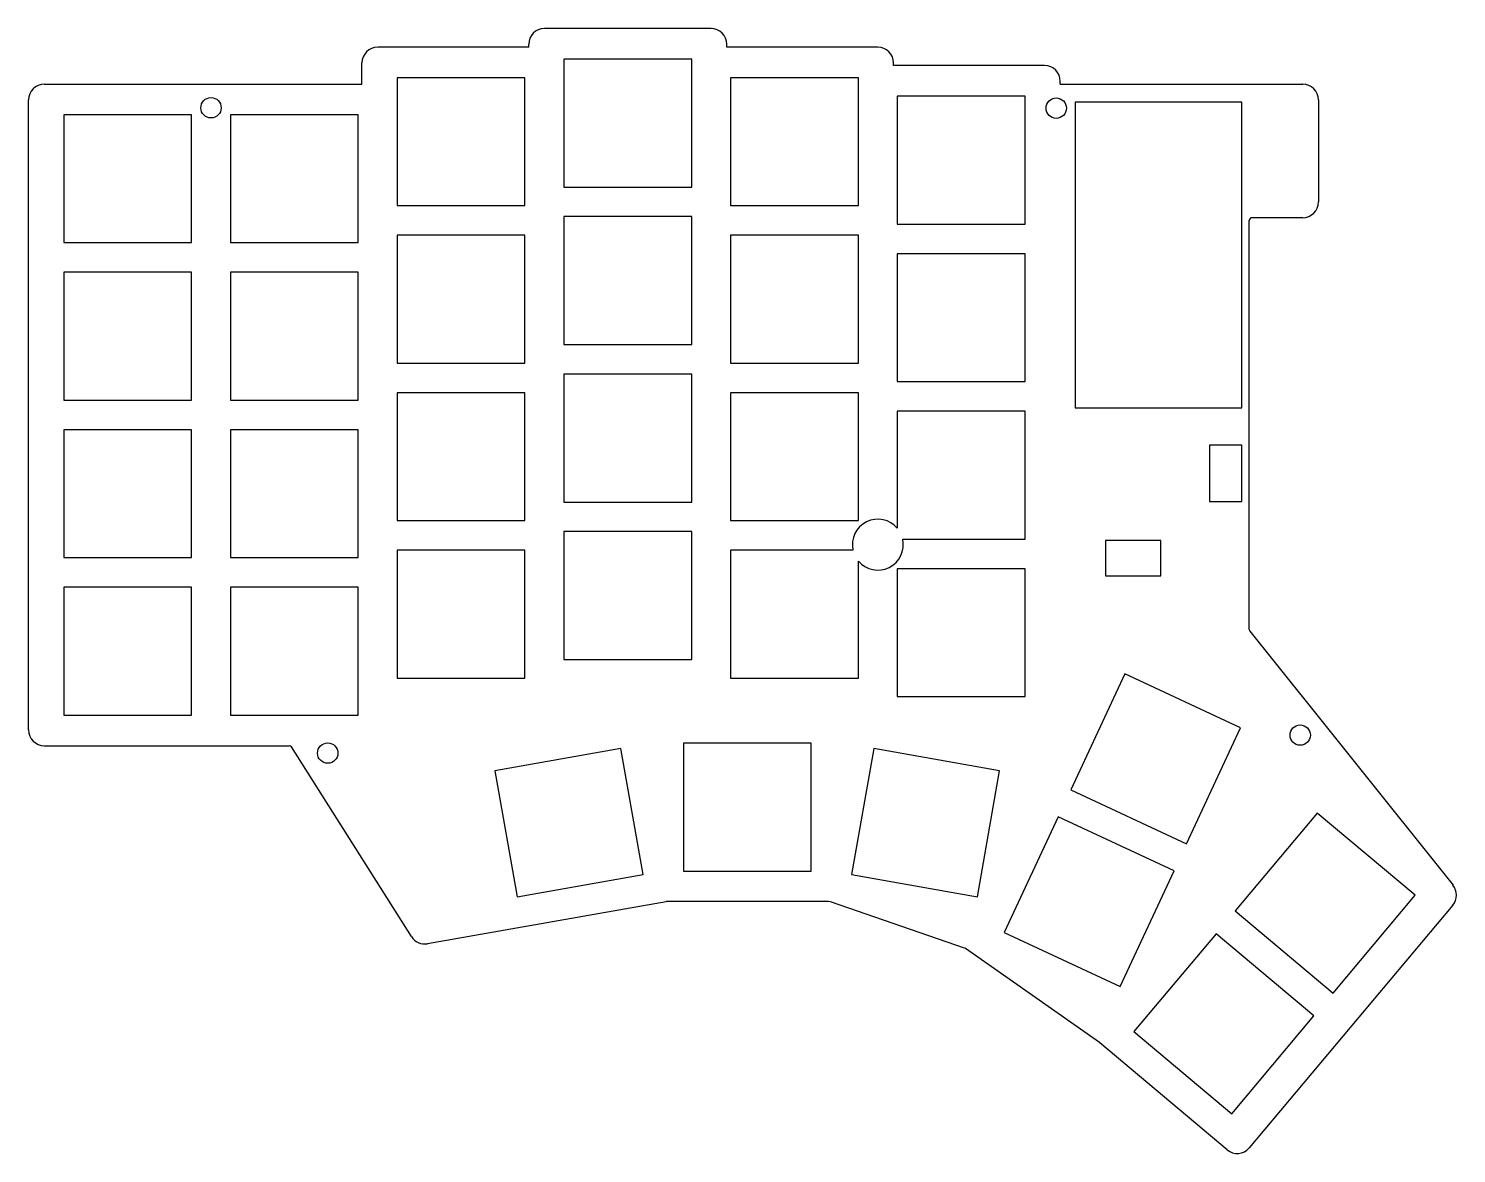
# Model space of a CAD drawing. Header units: millimetres. Extents: x 89 to 243, y -154 to -33.
import ezdxf

# ---------------------------------------------------------------- set-up
doc = ezdxf.new("R2010")
doc.units = ezdxf.units.MM

msp = doc.modelspace()

# ---------------------------------------------------------------- linework, layer by layer
for p, q in [((163, -32.8), (145, -32.8)), ((143.3, -34.8), (127, -34.8)), ((143.3, -34.8), (143.3, -34.5)), ((164.7, -34.8), (164.7, -34.5)), ((181, -34.8), (164.7, -34.8)), ((125.3, -38.8), (125.3, -36.5)), ((160.9, -36.1), (147.1, -36.1)), ((147.1, -36.1), (147.1, -49.9)), ((160.9, -49.9), (160.9, -36.1)), ((182.7, -36.8), (182.7, -36.5)), ((199, -36.8), (182.7, -36.8)), ((142.9, -38.1), (129.1, -38.1)), ((129.1, -38.1), (129.1, -51.9)), ((142.9, -51.9), (142.9, -38.1)), ((178.9, -38.1), (165.1, -38.1)), ((165.1, -38.1), (165.1, -51.9)), ((178.9, -51.9), (178.9, -38.1)), ((200.7, -38.8), (200.7, -38.5)), ((91, -38.8), (125.3, -38.8)), ((200.7, -38.8), (226.87, -38.8)), ((89.3, -108.5), (89.3, -40.5)), ((196.9, -40.1), (183.1, -40.1)), ((183.1, -40.1), (183.1, -53.9)), ((196.9, -53.9), (196.9, -40.1)), ((220.3, -40.75), (202.3, -40.75)), ((202.3, -40.75), (202.3, -73.75)), ((220.3, -73.75), (220.3, -40.75)), ((228.57, -40.5), (228.57, -51.51)), ((106.9, -42.1), (93.1, -42.1)), ((93.1, -42.1), (93.1, -55.9)), ((106.9, -55.9), (106.9, -42.1)), ((124.9, -42.1), (111.1, -42.1)), ((111.1, -42.1), (111.1, -55.9)), ((124.9, -55.9), (124.9, -42.1)), ((147.1, -49.9), (160.9, -49.9)), ((129.1, -51.9), (142.9, -51.9)), ((165.1, -51.9), (178.9, -51.9)), ((160.9, -53.1), (147.1, -53.1)), ((147.1, -53.1), (147.1, -66.9)), ((160.9, -66.9), (160.9, -53.1)), ((183.1, -53.9), (196.9, -53.9)), ((221.1, -97.65), (221.1, -53.51)), ((226.87, -53.21), (221.4, -53.21)), ((142.9, -55.1), (129.1, -55.1)), ((129.1, -55.1), (129.1, -68.9)), ((142.9, -68.9), (142.9, -55.1)), ((178.9, -55.1), (165.1, -55.1)), ((165.1, -55.1), (165.1, -68.9)), ((178.9, -68.9), (178.9, -55.1)), ((93.1, -55.9), (106.9, -55.9)), ((111.1, -55.9), (124.9, -55.9)), ((196.9, -57.1), (183.1, -57.1)), ((183.1, -57.1), (183.1, -70.9)), ((196.9, -70.9), (196.9, -57.1)), ((106.9, -59.1), (93.1, -59.1)), ((93.1, -59.1), (93.1, -72.9)), ((106.9, -72.9), (106.9, -59.1)), ((124.9, -59.1), (111.1, -59.1)), ((111.1, -59.1), (111.1, -72.9)), ((124.9, -72.9), (124.9, -59.1)), ((147.1, -66.9), (160.9, -66.9)), ((129.1, -68.9), (142.9, -68.9)), ((165.1, -68.9), (178.9, -68.9)), ((160.9, -70.1), (147.1, -70.1)), ((147.1, -70.1), (147.1, -83.9)), ((160.9, -83.9), (160.9, -70.1)), ((183.1, -70.9), (196.9, -70.9)), ((142.9, -72.1), (129.1, -72.1)), ((129.1, -72.1), (129.1, -85.9)), ((142.9, -85.9), (142.9, -72.1)), ((178.9, -72.1), (165.1, -72.1)), ((165.1, -72.1), (165.1, -85.9)), ((178.9, -85.9), (178.9, -72.1)), ((93.1, -72.9), (106.9, -72.9)), ((111.1, -72.9), (124.9, -72.9)), ((202.3, -73.75), (220.3, -73.75)), ((196.9, -74.1), (183.1, -74.1)), ((183.1, -74.1), (183.1, -86.72)), ((196.9, -87.9), (196.9, -74.1)), ((106.9, -76.1), (93.1, -76.1)), ((93.1, -76.1), (93.1, -89.9)), ((106.9, -89.9), (106.9, -76.1)), ((124.9, -76.1), (111.1, -76.1)), ((111.1, -76.1), (111.1, -89.9)), ((124.9, -89.9), (124.9, -76.1)), ((220.3, -77.75), (216.8, -77.75)), ((216.8, -77.75), (216.8, -83.85)), ((220.3, -83.85), (220.3, -77.75)), ((147.1, -83.9), (160.9, -83.9)), ((216.8, -83.85), (220.3, -83.85)), ((129.1, -85.9), (142.9, -85.9)), ((165.1, -85.9), (178.9, -85.9)), ((160.9, -87.1), (147.1, -87.1)), ((147.1, -87.1), (147.1, -100.9)), ((160.9, -100.9), (160.9, -87.1)), ((142.9, -89.1), (129.1, -89.1)), ((129.1, -89.1), (129.1, -102.9)), ((142.9, -102.9), (142.9, -89.1)), ((178.32, -89.1), (165.1, -89.1)), ((165.1, -89.1), (165.1, -102.9)), ((183.68, -87.9), (196.9, -87.9)), ((211.57, -88.05), (205.57, -88.05)), ((205.57, -88.05), (205.57, -91.85)), ((211.57, -91.85), (211.57, -88.05)), ((93.1, -89.9), (106.9, -89.9)), ((111.1, -89.9), (124.9, -89.9)), ((178.9, -102.9), (178.9, -90.28)), ((196.9, -91.1), (183.1, -91.1)), ((183.1, -91.1), (183.1, -104.9)), ((196.9, -104.9), (196.9, -91.1)), ((205.57, -91.85), (211.57, -91.85)), ((106.9, -93.1), (93.1, -93.1)), ((93.1, -93.1), (93.1, -106.9)), ((106.9, -106.9), (106.9, -93.1)), ((124.9, -93.1), (111.1, -93.1)), ((111.1, -93.1), (111.1, -106.9)), ((124.9, -106.9), (124.9, -93.1)), ((221.17, -97.84), (243.1, -125.26)), ((147.1, -100.9), (160.9, -100.9)), ((129.1, -102.9), (142.9, -102.9)), ((165.1, -102.9), (178.9, -102.9)), ((207.66, -102.46), (201.83, -114.97)), ((220.17, -108.29), (207.66, -102.46)), ((183.1, -104.9), (196.9, -104.9)), ((93.1, -106.9), (106.9, -106.9)), ((111.1, -106.9), (124.9, -106.9)), ((214.33, -120.8), (220.17, -108.29)), ((91, -110.2), (117.45, -110.2)), ((130.63, -130.81), (117.7, -110.34)), ((153.25, -110.52), (139.66, -112.92)), ((155.65, -124.11), (153.25, -110.52)), ((173.81, -109.93), (160.01, -109.93)), ((160.01, -109.93), (160.01, -123.73)), ((173.81, -123.73), (173.81, -109.93)), ((180.56, -110.52), (178.17, -124.11)), ((194.15, -112.92), (180.56, -110.52)), ((139.66, -112.92), (142.06, -126.51)), ((191.76, -126.51), (194.15, -112.92)), ((201.83, -114.97), (214.33, -120.8)), ((200.48, -117.87), (194.64, -130.38)), ((212.98, -123.7), (200.48, -117.87)), ((228.45, -117.47), (219.58, -128.04)), ((239.02, -126.34), (228.45, -117.47)), ((142.06, -126.51), (155.65, -124.11)), ((160.01, -123.73), (173.81, -123.73)), ((178.17, -124.11), (191.76, -126.51)), ((207.15, -136.21), (212.98, -123.7)), ((230.15, -136.91), (239.02, -126.34)), ((158.14, -127.04), (132.36, -131.57)), ((175.66, -127.03), (158.2, -127.03)), ((175.88, -127.06), (175.66, -127.03)), ((190.37, -132.04), (175.88, -127.06)), ((243.07, -127.42), (221.1, -153.6)), ((219.58, -128.04), (230.15, -136.91)), ((194.64, -130.38), (207.15, -136.21)), ((217.52, -130.49), (208.65, -141.06)), ((228.09, -139.36), (217.52, -130.49)), ((204.93, -142.25), (190.45, -132.08)), ((219.22, -149.93), (228.09, -139.36)), ((208.65, -141.06), (219.22, -149.93)), ((218.71, -153.81), (204.95, -142.27))]:
    msp.add_line(p, q)
for centre in [(109, -41.35), (200.26, -41.39), (226.6, -109.06), (121.6, -111)]:
    msp.add_circle(centre, 1.1)
for centre, radius, start, end in [((145, -34.5), 1.7, 90, 180), ((163, -34.5), 1.7, 0, 90), ((127, -36.5), 1.7, 90, 180), ((181, -36.5), 1.7, 0, 90), ((199, -38.5), 1.7, 0, 90), ((91, -40.5), 1.7, 90, 180), ((226.87, -40.5), 1.7, 0, 90), ((226.87, -51.51), 1.7, 270, 360), ((221.4, -53.51), 0.3, 90, 180), ((181, -88.5), 2.75, 400.2142, 552.6023), ((181, -88.5), 2.75, 220.2142, 372.6023), ((221.4, -97.65), 0.3, 180, 218.6485), ((91, -108.5), 1.7, 180, 270), ((117.45, -110.5), 0.3, 32.2808, 90), ((241.77, -126.33), 1.7, 320, 398.6485), ((158.2, -127.33), 0.3, 90, 99.9749), ((132.07, -129.9), 1.7, 212.2808, 279.9749), ((190.28, -132.32), 0.3, 54.9457, 71.0557), ((204.76, -142.5), 0.3, 50.0391, 54.9065), ((219.8, -152.51), 1.7, 230, 320)]:
    msp.add_arc(centre, radius, start, end)

doc.saveas('drawing.dxf')
